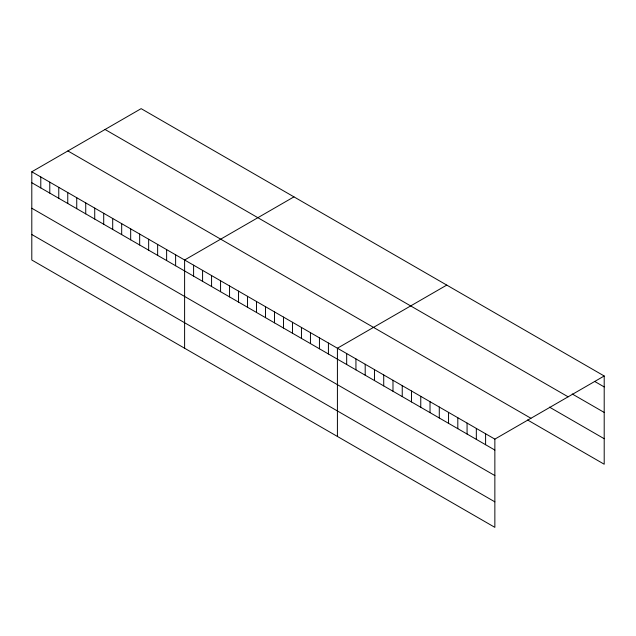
<?xml version="1.0" encoding="UTF-8"?>
<svg xmlns="http://www.w3.org/2000/svg" width="636" height="636" viewBox="0 0 636 636"><rect width="100%" height="100%" fill="white"/><g stroke="black" fill="none" stroke-linecap="round" stroke-linejoin="round"><path stroke-width="0.95" d="M31.8 171.776L494.856 439.118L494.856 527.355L31.8 260.013L31.8 171.776L141.144 108.645L604.2 375.987L604.2 464.224L527.586 419.991M293.951 196.866L184.607 259.997L184.607 348.234M446.766 285.087L337.414 348.218L337.414 436.463M494.856 439.118L604.2 375.987M594.938 381.584L604.2 386.934M572.209 393.97L604.2 412.438M105.059 129.482L568.115 396.816M549.472 407.127L604.2 438.721M67.885 150.939L530.941 418.281M31.8 182.723L494.856 450.065M31.8 208.234L494.856 475.569M31.8 234.509L494.856 501.852M485.594 433.768L485.594 444.723M476.332 428.425L476.332 439.373M467.07 423.075L467.07 434.022M457.809 417.733L457.809 428.68M448.547 412.382L448.547 423.33M439.285 407.032L439.285 417.987M430.023 401.69L430.023 412.637M420.762 396.339L420.762 407.294M411.5 390.997L411.5 401.944M402.238 385.647L402.238 396.602M392.984 380.304L392.984 391.251M383.723 374.954L383.723 385.901M374.461 369.611L374.461 380.559M365.199 364.261L365.199 375.208M355.937 358.911L355.937 369.866M346.676 353.568L346.676 364.515M328.422 343.035L328.422 353.982M319.439 337.843L319.439 348.79M310.447 332.652L310.447 343.599M301.456 327.461L301.456 338.416M292.473 322.269L292.473 333.224M283.481 317.086L283.481 328.033M274.498 311.894L274.498 322.842M265.506 306.703L265.506 317.65M256.515 301.512L256.515 312.467M247.531 296.328L247.531 307.275M238.54 291.137L238.54 302.084M229.548 285.946L229.548 296.893M220.565 280.754L220.565 291.709M211.573 275.571L211.573 286.518M202.582 270.38L202.582 281.327M193.598 265.188L193.598 276.135M175.616 254.805L175.616 265.761M166.632 249.622L166.632 260.569M157.641 244.431L157.641 255.378M148.649 239.239L148.649 250.186M139.666 234.048L139.666 245.003M130.674 228.865L130.674 239.812M121.683 223.673L121.683 234.62M112.699 218.482L112.699 229.429M103.708 213.291L103.708 224.238M94.724 208.099L94.724 219.054M85.733 202.916L85.733 213.863M76.741 197.724L76.741 208.672M67.758 192.533L67.758 203.48M58.766 187.342L58.766 198.297M49.775 182.158L49.775 193.106M40.791 176.967L40.791 187.914"/></g></svg>
